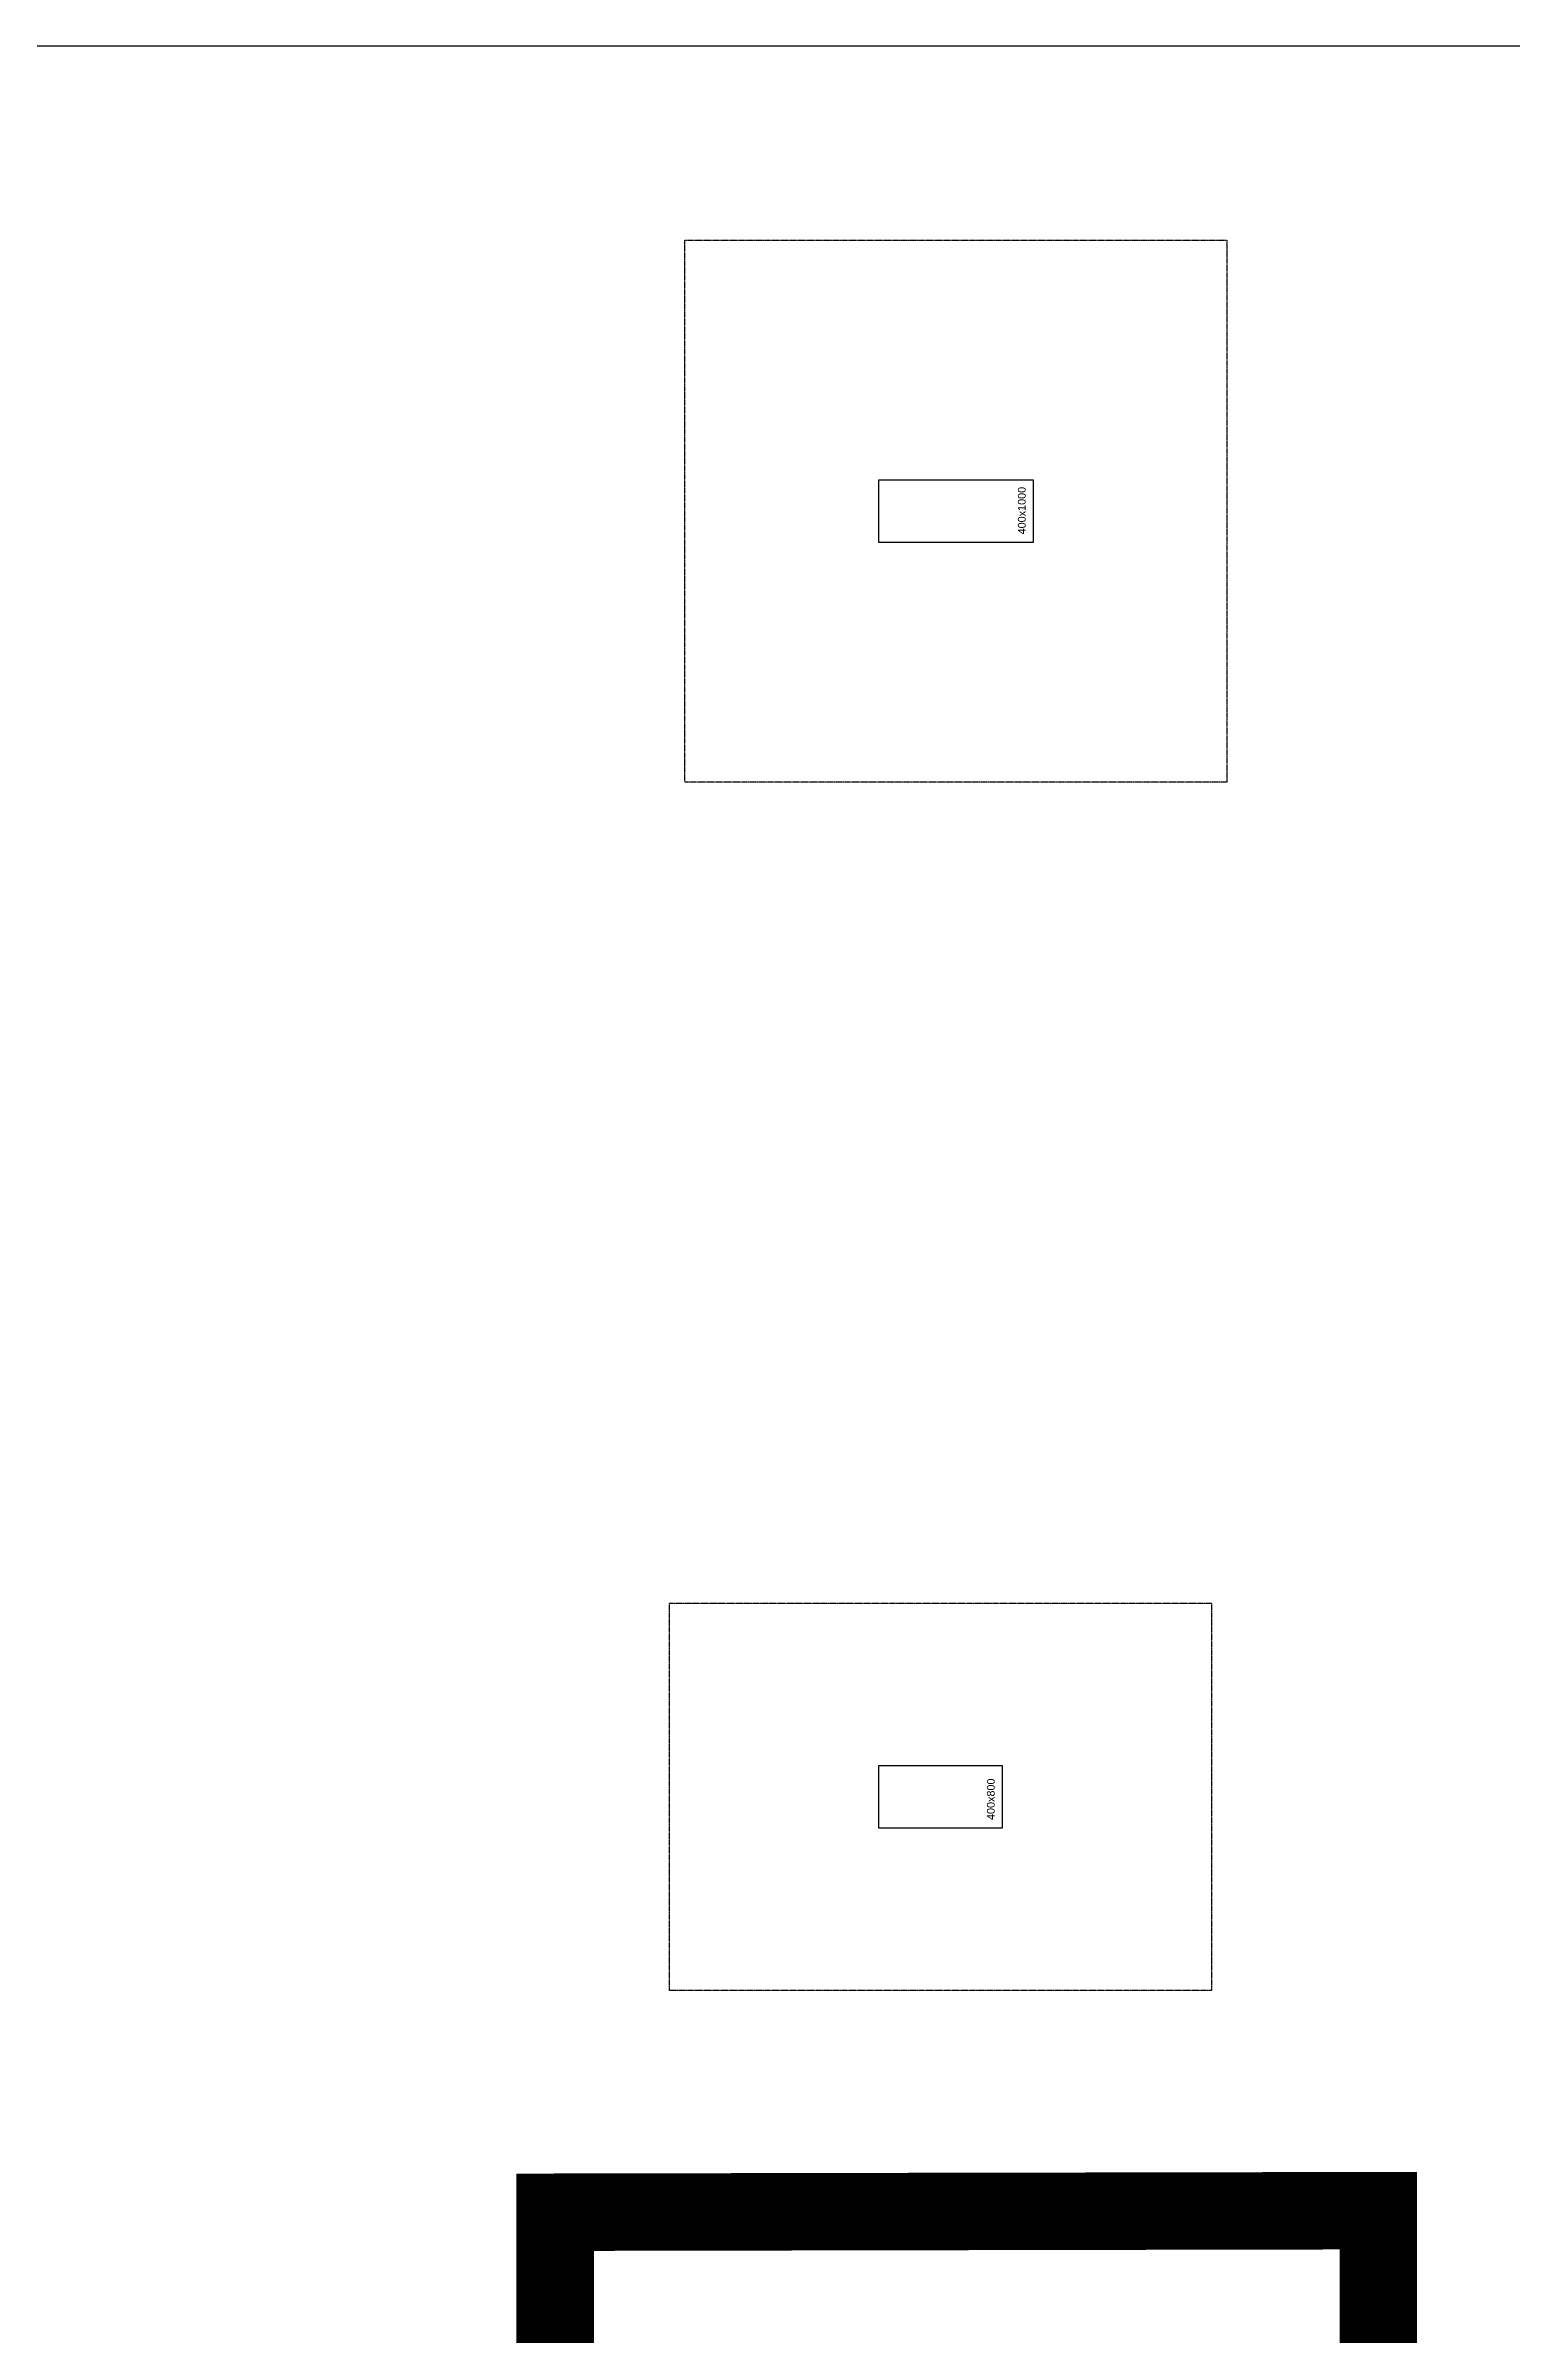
# Model space of a CAD drawing. Header units: millimetres. Extents: x 91591 to 1353697, y 75729 to 160586.
# Drawn here: x 978901 to 988365, y 131845 to 146619 of the extents above; entities that cross this region are included whole.
import ezdxf

# ---------------------------------------------------------------- set-up
doc = ezdxf.new("R2010")
doc.units = ezdxf.units.MM
doc.linetypes.add('HID', pattern=[2.5, 1.5, -1])
doc.linetypes.add('HIDDEN', pattern=[0.375, 0.25, -0.125])
for name, color, linetype in [('-S_F', 7, 'Continuous'), ('8', 8, 'Continuous'), ('XR-지하주차장$0$AA-COL', 2, 'Continuous'), ('기초', 7, 'Continuous')]:
    doc.layers.add(name, color=color, linetype=linetype)
doc.styles.add('XR-지하주차장$0$Standard', font='arial.ttf')

# ---------------------------------------------------------------- blocks, each defined once
blk = doc.blocks.new('zw$D357')
at = {"layer": '-S_F', "linetype": 'HIDDEN', "lineweight": -3}
for points in [[(-55660, -377), (-52160, -377), (-52160, -3877), (-55660, -3877)], [(-55760, -9177), (-52260, -9177), (-52260, -11677), (-55760, -11677)]]:
    blk.add_lwpolyline(points, close=True, dxfattribs=at)
blk.add_lwpolyline([(-70457, 878), (0, 878), (0, -57059), (-70457, -57059)], close=True)
at = {"layer": 'XR-지하주차장$0$AA-COL'}
for points in [[(-53410, -2327), (-53410, -1927), (-54410, -1927), (-54410, -2327)], [(-53610, -10627), (-53610, -10227), (-54410, -10227), (-54410, -10627)]]:
    blk.add_lwpolyline(points, close=True, dxfattribs=at)
at = {"layer": '기초', "color": 6, "linetype": 'HID', "ltscale": 3, "const_width": 500}
blk.add_lwpolyline([(-56498, -55179), (-56498, -13109), (-51183, -13099), (-51183, -15035), (-51183, -15035), (-51183, -15047), (-37285, -15025), (-37298, -6685), (-14910, -6684), (-14910, -24464), (-14910, -24464), (-14910, -24477), (-13109, -24477), (-13109, -55179)], close=True, dxfattribs=at)
at = {"layer": 'Defpoints', "style": 'XR-지하주차장$0$Standard'}
for s, p in [('400x1000', (-53460, -2277)), ('400x800', (-53660, -10577))]:
    blk.add_text(s, height=50, rotation=90, dxfattribs=at).set_placement(p)

msp = doc.modelspace()

# ---------------------------------------------------------------- block references
at = {"layer": '8'}
msp.add_blockref('zw$D357', (1038689, 145741.8), dxfattribs=at)

doc.saveas('drawing.dxf')
